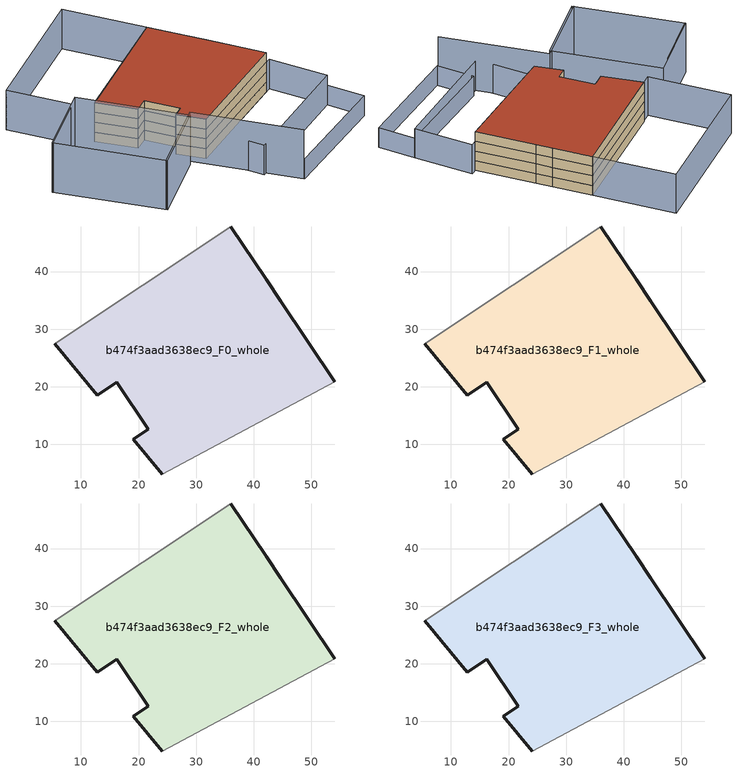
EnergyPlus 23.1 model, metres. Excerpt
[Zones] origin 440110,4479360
b474f3aad3638ec9_F0_whole
 floor ground (EU_floor_Construction): 42.17,38.67 44.73,34.85 54.13,20.85 24.14,4.83 19.05,10.91 21.7,12.65 16.18,20.81 12.79,18.53 5.41,27.43 36.03,47.74 z0
 wall outside (EU_wall_Construction): 54.13,20.85 44.73,34.85 42.17,38.67 36.03,47.74 / 5.41,27.43 12.79,18.53 16.18,20.81 21.7,12.65 19.05,10.91 24.14,4.83 z0:3
 wall adiabatic (EU_wall_Construction): 36.03,47.74 5.41,27.43 / 24.14,4.83 54.13,20.85 z0:3
b474f3aad3638ec9_F1_whole
 floor to b474f3aad3638ec9_F0_whole (EU_floor_Construction): 42.17,38.67 44.73,34.85 54.13,20.85 24.14,4.83 19.05,10.91 21.7,12.65 16.18,20.81 12.79,18.53 5.41,27.43 36.03,47.74 z3
 wall outside (EU_wall_Construction): 54.13,20.85 44.73,34.85 42.17,38.67 36.03,47.74 / 5.41,27.43 12.79,18.53 16.18,20.81 21.7,12.65 19.05,10.91 24.14,4.83 z3:6
 wall adiabatic (EU_wall_Construction): 36.03,47.74 5.41,27.43 / 24.14,4.83 54.13,20.85 z3:6
b474f3aad3638ec9_F2_whole
 floor to b474f3aad3638ec9_F1_whole (EU_floor_Construction): 42.17,38.67 44.73,34.85 54.13,20.85 24.14,4.83 19.05,10.91 21.7,12.65 16.18,20.81 12.79,18.53 5.41,27.43 36.03,47.74 z6
 wall outside (EU_wall_Construction): 54.13,20.85 44.73,34.85 42.17,38.67 36.03,47.74 / 5.41,27.43 12.79,18.53 16.18,20.81 21.7,12.65 19.05,10.91 24.14,4.83 z6:9
 wall adiabatic (EU_wall_Construction): 36.03,47.74 5.41,27.43 / 24.14,4.83 54.13,20.85 z6:9
b474f3aad3638ec9_F3_whole
 floor to b474f3aad3638ec9_F2_whole (EU_floor_Construction): 42.17,38.67 44.73,34.85 54.13,20.85 24.14,4.83 19.05,10.91 21.7,12.65 16.18,20.81 12.79,18.53 5.41,27.43 36.03,47.74 z9
 wall outside (EU_wall_Construction): 54.13,20.85 44.73,34.85 42.17,38.67 36.03,47.74 / 5.41,27.43 12.79,18.53 16.18,20.81 21.7,12.65 19.05,10.91 24.14,4.83 z9:12
 wall adiabatic (EU_wall_Construction): 36.03,47.74 5.41,27.43 / 24.14,4.83 54.13,20.85 z9:12
 roof outside (EU_roof_Construction): 54.13,20.85 44.73,34.85 42.17,38.67 36.03,47.74 5.41,27.43 12.79,18.53 16.18,20.81 21.7,12.65 19.05,10.91 24.14,4.83 z12
shading: 2.44,-8.2 20.02,6.21 / 20.02,6.21 39.01,-16.95 / -3.45,25.34 -16.39,14.75 / 2.76,-8.59 -16.56,14.95 / -16.56,14.95 0.07,28.6 / 0.07,28.6 19.4,5.06 / 19.4,5.06 2.76,-8.59 z0:15; 34.46,-7.65 63.38,7.07 / 63.38,7.07 68.15,-2.31 / 68.15,-2.31 39.24,-17.03 / 39.24,-17.03 34.46,-7.65 z0:6; 24.14,4.83 55.6,21.63 / 55.6,21.63 63.38,7.07 / 63.38,7.07 31.92,-9.73 / 31.92,-9.73 24.14,4.83 z0:9; -9.68,44.95 23.19,66.94 / 23.19,66.94 36.03,47.74 / 36.03,47.74 3.17,25.75 / 3.17,25.75 -9.68,44.95 z0:12
[Building]
EU S2 Campaign: North Axis=0; Terrain=City; Solar Distribution=FullExterior
[Site:Location]
Madrid: Latitude=40.5; Longitude=-3.5; Time Zone=1; Elevation=609
[SizingPeriod:WeatherFileDays]
AnnualSizingPeriod: Begin Month=1; Begin Day of Month=1; End Month=12; End Day of Month=31; Day of Week for Start Day=Monday; Use Weather File Daylight Saving Period=No; Use Weather File Rain and Snow Indicators=No
[MATERIAL]
EU_InternalMass_Material: Roughness=MediumRough; Thickness=0.1; Conductivity=1; Density=1800; Specific Heat=900; Thermal Absorptance=0.9; Solar Absorptance=0.7; Visible Absorptance=0.7
[MATERIAL:NOMASS] Roughness=MediumRough; Thermal Absorptance=0.9; Solar Absorptance=0.7; Visible Absorptance=0.7
Name | Thermal Resistance
EU_wall_NoMass | 0.609216
EU_roof_NoMass | 0.513268
EU_floor_NoMass | 0.568163
[CONSTRUCTION]
EU_wall_Construction: EU_wall_NoMass
EU_roof_Construction: EU_roof_NoMass
EU_floor_Construction: EU_floor_NoMass
EU_InternalMass_Construction: EU_InternalMass_Material
[ZONE] Type=1; Multiplier=1; Ceiling Height=autocalculate; Floor Area=autocalculate; Part of Total Floor Area=Yes
Name | Volume
b474f3aad3638ec9_F0_whole | 3148.43
b474f3aad3638ec9_F1_whole; b474f3aad3638ec9_F2_whole; b474f3aad3638ec9_F3_whole | 3148.44
[INTERNALMASS] Construction=EU_InternalMass_Construction; Surface Area=1049.48
Name | Zone or ZoneList
b474f3aad3638ec9_F0_whole_EU_InternalMass | b474f3aad3638ec9_F0_whole
b474f3aad3638ec9_F1_whole_EU_InternalMass | b474f3aad3638ec9_F1_whole
b474f3aad3638ec9_F2_whole_EU_InternalMass | b474f3aad3638ec9_F2_whole
b474f3aad3638ec9_F3_whole_EU_InternalMass | b474f3aad3638ec9_F3_whole
[OTHEREQUIPMENT] Fuel Type=Electricity; Design Level Calculation Method=Watts/Area; Power per Zone Floor Area=1; Fraction Latent=0; Fraction Radiant=0; Fraction Lost=0; Carbon Dioxide Generation Rate=0; EndUse Subcategory=EU_Step8_InternalGains
Name | Zone or ZoneList or Space or SpaceList | Schedule
EU_Step8_InternalGain_b474f3aad3638ec9_F0_whole_f000 | b474f3aad3638ec9_F0_whole | EU_Step8_GainSchedule_b474f3aad3638ec9_F0_whole_f000
EU_Step8_InternalGain_b474f3aad3638ec9_F1_whole_f000 | b474f3aad3638ec9_F1_whole | EU_Step8_GainSchedule_b474f3aad3638ec9_F1_whole_f000
EU_Step8_InternalGain_b474f3aad3638ec9_F2_whole_f000 | b474f3aad3638ec9_F2_whole | EU_Step8_GainSchedule_b474f3aad3638ec9_F2_whole_f000
EU_Step8_InternalGain_b474f3aad3638ec9_F3_whole_f000 | b474f3aad3638ec9_F3_whole | EU_Step8_GainSchedule_b474f3aad3638ec9_F3_whole_f000
[ZONEVENTILATION:DESIGNFLOWRATE] Schedule=EU_AlwaysOn; Design Flow Rate Calculation Method=AirChanges/Hour; Air Changes per Hour=0.752966; Ventilation Type=Natural; Fan Pressure Rise=0; Fan Total Efficiency=1; Constant Term Coefficient=1; Temperature Term Coefficient=0; Velocity Term Coefficient=0; Velocity Squared Term Coefficient=0; Minimum Indoor Temperature=-100; Maximum Indoor Temperature=100; Delta Temperature=-100; Minimum Outdoor Temperature=-100; Maximum Outdoor Temperature=100; Maximum Wind Speed=40
Name | Zone or ZoneList or Space or SpaceList
EU_ConstantAir_b474f3aad3638ec9_F0_whole | b474f3aad3638ec9_F0_whole
EU_ConstantAir_b474f3aad3638ec9_F1_whole | b474f3aad3638ec9_F1_whole
EU_ConstantAir_b474f3aad3638ec9_F2_whole | b474f3aad3638ec9_F2_whole
EU_ConstantAir_b474f3aad3638ec9_F3_whole | b474f3aad3638ec9_F3_whole
[HVACTEMPLATE:THERMOSTAT] Constant Heating Setpoint=20; Constant Cooling Setpoint=50
EU_HeatOnly_b474f3aad3638ec9_F0_whole; EU_HeatOnly_b474f3aad3638ec9_F1_whole; EU_HeatOnly_b474f3aad3638ec9_F2_whole; EU_HeatOnly_b474f3aad3638ec9_F3_whole
[HVACTEMPLATE:ZONE:IDEALLOADSAIRSYSTEM] System Availability Schedule=EU_AlwaysOn; Maximum Heating Supply Air Temperature=50; Minimum Cooling Supply Air Temperature=13; Maximum Heating Supply Air Humidity Ratio=0.0156; Minimum Cooling Supply Air Humidity Ratio=0.0077; Heating Limit=NoLimit; Cooling Limit=NoLimit; Heating Availability Schedule=EU_AlwaysOn; Cooling Availability Schedule=EU_CoolingOff; Dehumidification Control Type=ConstantSensibleHeatRatio; Cooling Sensible Heat Ratio=0.7; Dehumidification Setpoint=60; Humidification Control Type=None; Humidification Setpoint=30; Outdoor Air Method=None; Outdoor Air Flow Rate per Person=0.00944; Outdoor Air Flow Rate per Zone Floor Area=0; Outdoor Air Flow Rate per Zone=0; Demand Controlled Ventilation Type=None; Outdoor Air Economizer Type=NoEconomizer; Heat Recovery Type=None; Sensible Heat Recovery Effectiveness=0.7; Latent Heat Recovery Effectiveness=0.65
Name | Template Thermostat
b474f3aad3638ec9_F0_whole | EU_HeatOnly_b474f3aad3638ec9_F0_whole
b474f3aad3638ec9_F1_whole | EU_HeatOnly_b474f3aad3638ec9_F1_whole
b474f3aad3638ec9_F2_whole | EU_HeatOnly_b474f3aad3638ec9_F2_whole
b474f3aad3638ec9_F3_whole | EU_HeatOnly_b474f3aad3638ec9_F3_whole
[SIZING:ZONE] Zone Cooling Design Supply Air Temperature Input Method=SupplyAirTemperature; Zone Cooling Design Supply Air Temperature=13; Zone Heating Design Supply Air Temperature Input Method=SupplyAirTemperature; Zone Heating Design Supply Air Temperature=50; Zone Cooling Design Supply Air Humidity Ratio=0.008; Zone Heating Design Supply Air Humidity Ratio=0.008; Cooling Design Air Flow Method=DesignDay; Cooling Design Air Flow Rate=0; Cooling Minimum Air Flow per Zone Floor Area=0.000762; Cooling Minimum Air Flow=0; Cooling Minimum Air Flow Fraction=0.2; Heating Design Air Flow Method=DesignDay; Heating Design Air Flow Rate=0; Heating Maximum Air Flow per Zone Floor Area=0.002032; Heating Maximum Air Flow=0.141576; Heating Maximum Air Flow Fraction=0.3; Account for Dedicated Outdoor Air System=No; Dedicated Outdoor Air System Control Strategy=NeutralSupplyAir; Dedicated Outdoor Air Low Setpoint Temperature for Design=autosize; Dedicated Outdoor Air High Setpoint Temperature for Design=autosize; Zone Load Sizing Method=Sensible Load Only No Latent Load; Zone Latent Cooling Design Supply Air Humidity Ratio Input Method=HumidityRatioDifference; Zone Cooling Design Supply Air Humidity Ratio Difference=0.005; Zone Latent Heating Design Supply Air Humidity Ratio Input Method=HumidityRatioDifference; Zone Humidification Design Supply Air Humidity Ratio Difference=0.005
b474f3aad3638ec9_F0_whole; b474f3aad3638ec9_F1_whole; b474f3aad3638ec9_F2_whole; b474f3aad3638ec9_F3_whole
[SCHEDULE:CONSTANT]
Name | Hourly Value
EU_AlwaysOn | 1
EU_CoolingOff | 0
[SCHEDULE:FILE] Column Number=1; Rows to Skip at Top=0; Number of Hours of Data=8760; Column Separator=Comma; Interpolate to Timestep=No; Minutes per Item=60; Adjust Schedule for Daylight Savings=Yes
Name | File
EU_Step8_GainSchedule_b474f3aad3638ec9_F0_whole_f000 | ../../schedules/b474f3aad3638ec9/b474f3aad3638ec9_F0_whole_f000_gain.csv
EU_Step8_GainSchedule_b474f3aad3638ec9_F1_whole_f000 | ../../schedules/b474f3aad3638ec9/b474f3aad3638ec9_F1_whole_f000_gain.csv
EU_Step8_GainSchedule_b474f3aad3638ec9_F2_whole_f000 | ../../schedules/b474f3aad3638ec9/b474f3aad3638ec9_F2_whole_f000_gain.csv
EU_Step8_GainSchedule_b474f3aad3638ec9_F3_whole_f000 | ../../schedules/b474f3aad3638ec9/b474f3aad3638ec9_F3_whole_f000_gain.csv
